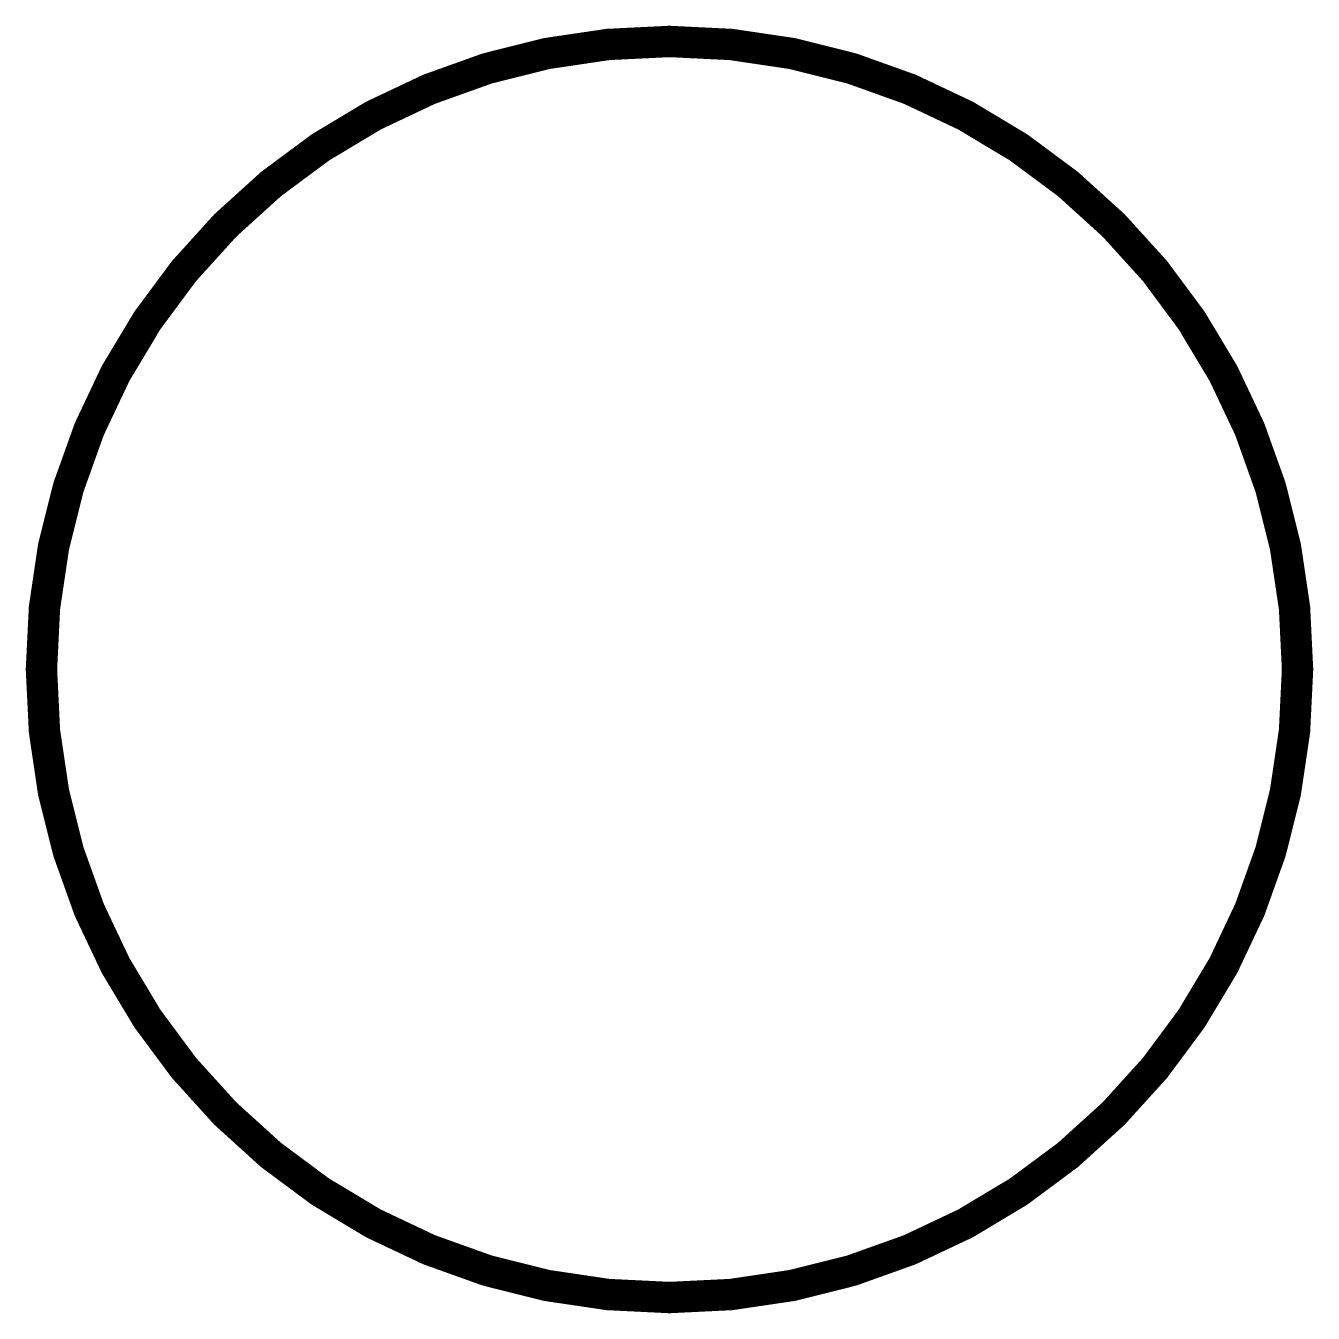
# Model space of a CAD drawing. Extents: x -2.05 to 2.05, y -2.05 to 2.05.
import ezdxf

# ---------------------------------------------------------------- set-up
doc = ezdxf.new("R2010")
doc.units = 0
doc.header["$LTSCALE"] = 100
doc.header["$MEASUREMENT"] = 0
doc.layers.get('0').update_dxf_attribs({"linetype": 'CONTINUOUS'})

msp = doc.modelspace()

# ---------------------------------------------------------------- linework, layer by layer
at = {"color": 3, "const_width": 0.1}
msp.add_lwpolyline([(-2, 0, 1), (2, 0, 1)], format="xyb", close=True, dxfattribs=at)

doc.saveas('drawing.dxf')
